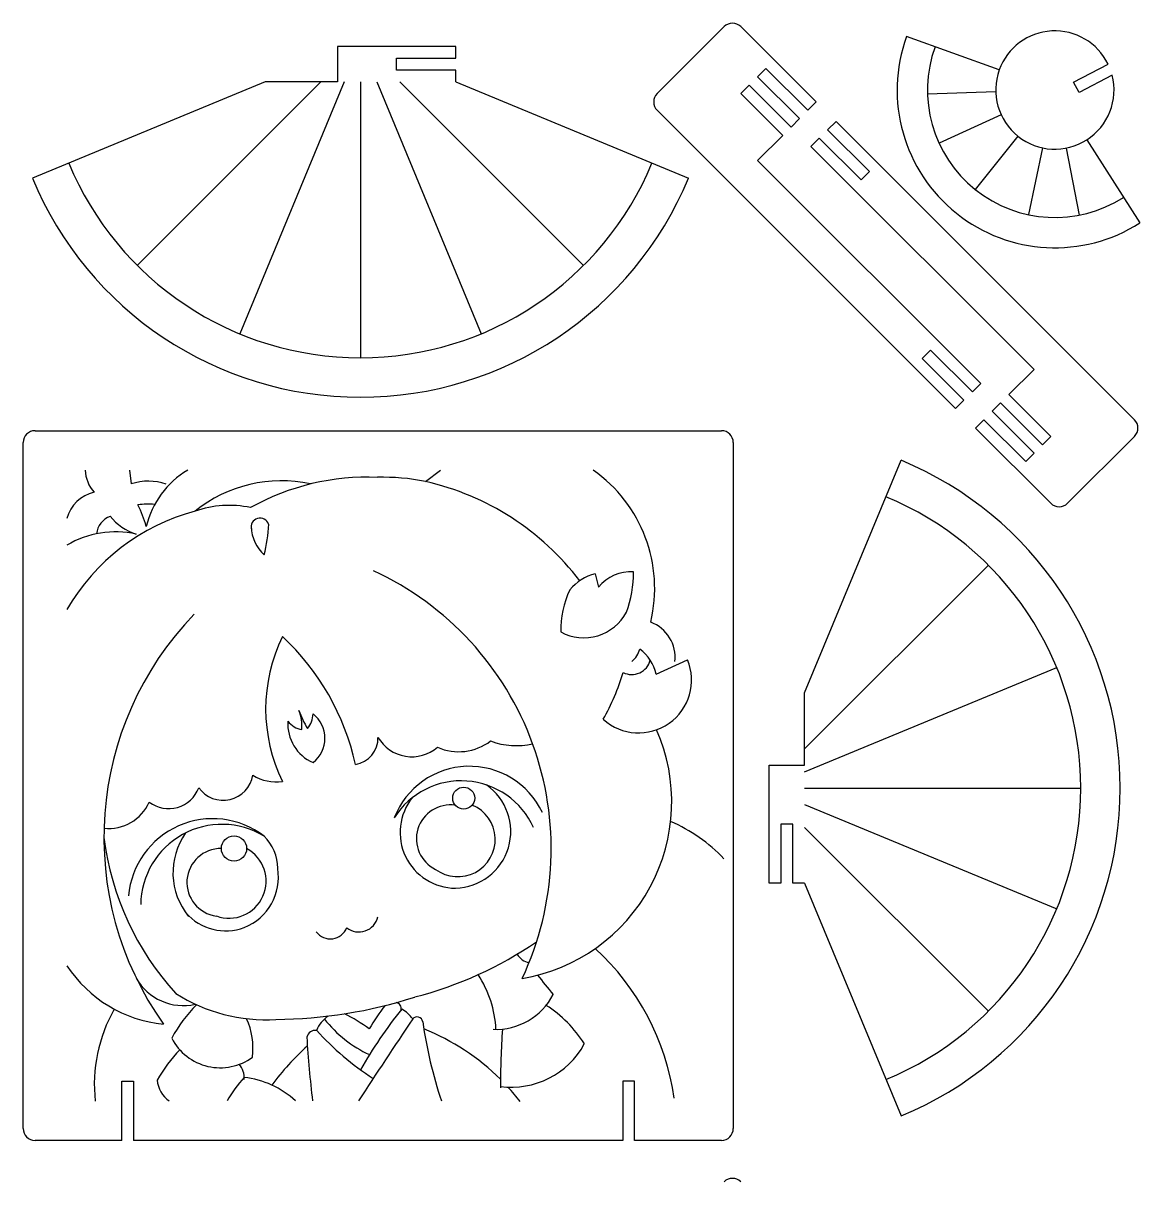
# Model space of a CAD drawing. Header units: millimetres. Extents: x 6 to 875, y 6 to 875.
# Drawn here: x 5.5 to 288.6, y 581.5 to 875.4 of the extents above; entities that cross this region are included whole.
import ezdxf

# ---------------------------------------------------------------- set-up
doc = ezdxf.new("R2010")
doc.units = ezdxf.units.MM

msp = doc.modelspace()

# ---------------------------------------------------------------- linework, layer by layer
for p, q in [((183.23, 874.5), (166.26, 857.53)), ((183.23, 874.5), (166.26, 857.53)), ((187.47, 874.5), (206.57, 855.41)), ((187.47, 874.5), (206.57, 855.41)), ((252.98, 863.51), (229.46, 871.99)), ((252.98, 863.51), (229.46, 871.99)), ((115.19, 869.5), (85.19, 869.5)), ((85.19, 869.5), (85.19, 860.5)), ((115.19, 869.5), (85.19, 869.5)), ((85.19, 869.5), (85.19, 860.5)), ((115.19, 866.5), (115.19, 869.5)), ((115.19, 866.5), (115.19, 869.5)), ((100.19, 863.5), (100.19, 866.5)), ((100.19, 866.5), (115.19, 866.5)), ((100.19, 863.5), (100.19, 866.5)), ((100.19, 866.5), (115.19, 866.5)), ((271.82, 860.41), (280.56, 865.01)), ((271.82, 860.41), (280.56, 865.01)), ((115.19, 863.5), (100.19, 863.5)), ((115.19, 863.5), (100.19, 863.5)), ((115.19, 860.5), (115.19, 863.5)), ((115.19, 860.5), (115.19, 863.5)), ((193.84, 863.89), (191.72, 861.77)), ((193.84, 863.89), (191.72, 861.77)), ((191.72, 861.77), (202.32, 851.17)), ((191.72, 861.77), (202.32, 851.17)), ((204.44, 853.29), (193.84, 863.89)), ((204.44, 853.29), (193.84, 863.89)), ((281.61, 862.18), (273.22, 857.76)), ((281.61, 862.18), (273.22, 857.76)), ((66.9, 860.5), (7.9, 836.06)), ((85.19, 860.5), (66.9, 860.5)), ((115.19, 860.5), (174.19, 836.06)), ((189.6, 859.65), (187.47, 857.53)), ((189.6, 859.65), (187.47, 857.53)), ((200.2, 849.04), (189.6, 859.65)), ((200.2, 849.04), (189.6, 859.65)), ((273.22, 857.76), (271.82, 860.41)), ((187.47, 857.53), (198.08, 846.92)), ((187.47, 857.53), (198.08, 846.92)), ((206.57, 855.41), (204.44, 853.29)), ((206.57, 855.41), (204.44, 853.29)), ((166.26, 853.29), (241.92, 777.63)), ((166.26, 853.29), (241.92, 777.63)), ((202.32, 851.17), (200.2, 849.04)), ((202.32, 851.17), (200.2, 849.04)), ((211.6, 850.47), (209.48, 848.35)), ((211.6, 850.47), (209.48, 848.35)), ((287.26, 774.81), (211.6, 850.47)), ((287.26, 774.81), (211.6, 850.47)), ((191.72, 840.56), (198.08, 846.92)), ((191.72, 840.56), (198.08, 846.92)), ((209.48, 848.35), (220.09, 837.74)), ((209.48, 848.35), (220.09, 837.74)), ((207.36, 846.23), (205.24, 844.11)), ((207.36, 846.23), (205.24, 844.11)), ((205.24, 844.11), (261.81, 787.54)), ((205.24, 844.11), (261.81, 787.54)), ((217.97, 835.62), (207.36, 846.23)), ((217.97, 835.62), (207.36, 846.23)), ((275.16, 845.78), (288.62, 824.71)), ((275.16, 845.78), (288.62, 824.71)), ((248.29, 783.99), (191.72, 840.56)), ((248.29, 783.99), (191.72, 840.56)), ((220.09, 837.74), (217.97, 835.62)), ((220.09, 837.74), (217.97, 835.62)), ((233.44, 790.35), (235.56, 792.48)), ((233.44, 790.35), (235.56, 792.48)), ((235.56, 792.48), (246.16, 781.87)), ((235.56, 792.48), (246.16, 781.87)), ((244.04, 779.75), (233.44, 790.35)), ((244.04, 779.75), (233.44, 790.35)), ((261.81, 787.54), (255.44, 781.17)), ((261.81, 787.54), (255.44, 781.17)), ((246.16, 781.87), (248.29, 783.99)), ((246.16, 781.87), (248.29, 783.99)), ((241.92, 777.63), (244.04, 779.75)), ((241.92, 777.63), (244.04, 779.75)), ((251.2, 776.93), (253.32, 779.05)), ((251.2, 776.93), (253.32, 779.05)), ((253.32, 779.05), (263.93, 768.45)), ((253.32, 779.05), (263.93, 768.45)), ((266.05, 770.57), (255.44, 781.17)), ((266.05, 770.57), (255.44, 781.17)), ((261.81, 766.33), (251.2, 776.93)), ((261.81, 766.33), (251.2, 776.93)), ((246.96, 772.69), (249.08, 774.81)), ((246.96, 772.69), (249.08, 774.81)), ((249.08, 774.81), (259.69, 764.2)), ((249.08, 774.81), (259.69, 764.2)), ((8.55, 772.01), (182.55, 772.01)), ((8.55, 772.01), (182.55, 772.01)), ((266.05, 753.6), (246.96, 772.69)), ((266.05, 753.6), (246.96, 772.69)), ((263.93, 768.45), (266.05, 770.57)), ((263.93, 768.45), (266.05, 770.57)), ((270.29, 753.6), (287.26, 770.57)), ((270.29, 753.6), (287.26, 770.57)), ((5.55, 595.01), (5.55, 769.01)), ((5.55, 595.01), (5.55, 769.01)), ((185.55, 769.01), (185.55, 595.01)), ((185.55, 769.01), (185.55, 595.01)), ((203.65, 705.5), (228.09, 764.5)), ((259.69, 764.2), (261.81, 766.33)), ((259.69, 764.2), (261.81, 766.33)), ((203.65, 687.21), (203.65, 705.5)), ((194.65, 657.21), (194.65, 687.21)), ((194.65, 687.21), (203.65, 687.21)), ((194.65, 657.21), (194.65, 687.21)), ((194.65, 687.21), (203.65, 687.21)), ((200.65, 672.21), (197.65, 672.21)), ((197.65, 672.21), (197.65, 657.21)), ((200.65, 672.21), (197.65, 672.21)), ((197.65, 672.21), (197.65, 657.21)), ((200.65, 657.21), (200.65, 672.21)), ((197.65, 657.21), (194.65, 657.21)), ((197.65, 657.21), (194.65, 657.21)), ((203.65, 657.21), (200.65, 657.21)), ((203.65, 657.21), (228.09, 598.2)), ((30.55, 592.01), (30.55, 607.01)), ((30.55, 607.01), (33.55, 607.01)), ((30.55, 592.01), (30.55, 607.01)), ((30.55, 607.01), (33.55, 607.01)), ((33.55, 607.01), (33.55, 592.01)), ((33.55, 607.01), (33.55, 592.01)), ((160.55, 607.01), (157.55, 607.01)), ((157.55, 607.01), (157.55, 592.01)), ((160.55, 607.01), (157.55, 607.01)), ((157.55, 607.01), (157.55, 592.01)), ((160.55, 592.01), (160.55, 607.01)), ((160.55, 592.01), (160.55, 607.01)), ((30.55, 592.01), (8.55, 592.01)), ((30.55, 592.01), (8.55, 592.01)), ((157.55, 592.01), (33.55, 592.01)), ((157.55, 592.01), (33.55, 592.01)), ((182.55, 592.01), (160.55, 592.01)), ((182.55, 592.01), (160.55, 592.01))]:
    msp.add_line(p, q)
at = {"color": 1}
for p, q in [((81.04, 860.5), (34.48, 813.93)), ((81.04, 860.5), (34.48, 813.93)), ((86.9, 860.5), (60.43, 796.59)), ((86.9, 860.5), (60.43, 796.59)), ((91.04, 860.5), (91.04, 790.5)), ((91.04, 860.5), (91.04, 790.5)), ((95.19, 860.5), (121.66, 796.59)), ((95.19, 860.5), (121.66, 796.59)), ((101.04, 860.5), (147.61, 813.93)), ((101.04, 860.5), (147.61, 813.93)), ((252.1, 857.95), (234.8, 857.41)), ((252.1, 857.95), (234.8, 857.41)), ((253.46, 852.15), (237.73, 844.92)), ((253.46, 852.15), (237.73, 844.92)), ((257.73, 846.7), (246.92, 833.18)), ((257.73, 846.7), (246.92, 833.18)), ((263.98, 843.75), (260.39, 826.81)), ((263.98, 843.75), (260.39, 826.81)), ((269.93, 843.69), (273.22, 826.7)), ((269.93, 843.69), (273.22, 826.7)), ((32.52, 762.01), (32.96, 758.51)), ((32.52, 762.01), (32.96, 758.51)), ((107.55, 759.13), (111.35, 762.01)), ((107.55, 759.13), (111.35, 762.01)), ((203.65, 691.35), (250.22, 737.92)), ((203.65, 691.35), (250.22, 737.92)), ((150.51, 735.75), (151.42, 732.34)), ((150.51, 735.75), (151.42, 732.34)), ((165.98, 710.27), (173.95, 713.91)), ((165.98, 710.27), (173.95, 713.91)), ((203.65, 685.5), (267.56, 711.97)), ((203.65, 685.5), (267.56, 711.97)), ((203.65, 681.35), (273.65, 681.35)), ((203.65, 681.35), (273.65, 681.35)), ((203.65, 677.21), (267.56, 650.74)), ((203.65, 677.21), (267.56, 650.74)), ((203.65, 671.35), (250.22, 624.78)), ((203.65, 671.35), (250.22, 624.78))]:
    msp.add_line(p, q, dxfattribs=at)
for centre, radius in [((117.22, 678.82), 2.79), ((117.22, 678.82), 2.79), ((58.99, 666.04), 3.2), ((58.99, 666.04), 3.2)]:
    msp.add_circle(centre, radius, dxfattribs=at)
for centre, radius, start, end in [((185.35, 872.38), 3, 45, 135), ((185.35, 872.38), 3, 45, 135), ((267.09, 858.42), 15, 26.08, 160.1678), ((267.09, 858.42), 40, 160.1678, 302.5582), ((267.09, 858.42), 40, 160.1678, 302.5582), ((267.09, 858.42), 15, 302.5582, 14.5031), ((168.38, 855.41), 3, 135, 225), ((168.38, 855.41), 3, 135, 225), ((91.04, 870.5), 90, 202.5, 337.5), ((285.14, 772.69), 3, 315, 45), ((285.14, 772.69), 3, 315, 45), ((8.55, 769.01), 3, 90, 180), ((8.55, 769.01), 3, 90, 180), ((182.55, 769.01), 3, 0, 90), ((182.55, 769.01), 3, 0, 90), ((193.65, 681.35), 90, 292.5, 67.5), ((268.17, 755.72), 3, 225, 315), ((268.17, 755.72), 3, 225, 315), ((8.55, 595.01), 3, 180, 270), ((8.55, 595.01), 3, 180, 270), ((182.55, 595.01), 3, 270, 0), ((182.55, 595.01), 3, 270, 0), ((185.35, 579.38), 3, 45, 135), ((185.35, 579.38), 3, 45, 135)]:
    msp.add_arc(centre, radius, start, end)
for centre, radius, start, end in [((267.09, 858.42), 32.31, 160.1678, 302.5582), ((267.09, 858.42), 32.31, 160.1678, 302.5582), ((267.09, 858.42), 15, 160.1678, 302.5582), ((91.04, 870.5), 80, 202.5, 337.5), ((91.04, 870.5), 80, 202.5, 337.5), ((30.13, 762.24), 8.84, 181.5187, 221.4329), ((30.13, 762.24), 8.84, 181.5187, 221.4329), ((58.75, 742.54), 22.6, 120.5213, 166.7006), ((58.75, 742.54), 22.6, 120.5213, 166.7006), ((128.96, 732.01), 36.67, 346.518, 54.8928), ((128.96, 732.01), 36.67, 346.518, 54.8928), ((37.25, 745.89), 13.33, 70.0677, 108.7873), ((37.25, 745.89), 13.33, 70.0677, 108.7873), ((70.92, 724.64), 34.68, 77.5749, 128.9259), ((70.92, 724.64), 34.68, 77.5749, 128.9259), ((92.75, 699.91), 60.33, 87.5231, 119.3421), ((92.75, 699.91), 60.33, 87.5231, 119.3421), ((96.76, 705.64), 54.57, 78.5932, 91.4746), ((96.76, 705.64), 54.57, 78.5932, 91.4746), ((92.49, 692.83), 67.98, 37.2029, 77.1978), ((92.49, 692.83), 67.98, 37.2029, 77.1978), ((25.61, 747.31), 9.32, 103.0578, 164.7369), ((25.61, 747.31), 9.32, 103.0578, 164.7369), ((37.11, 736.59), 16.8, 83.9376, 98.4477), ((37.11, 736.59), 16.8, 83.9376, 98.4477), ((6.62, 739.21), 31.32, 15.7971, 26.5538), ((6.62, 739.21), 31.32, 15.7971, 26.5538), ((57.75, 726.76), 26.31, 78.077, 109.1153), ((57.75, 726.76), 26.31, 78.077, 109.1153), ((193.65, 681.35), 80, 292.5, 67.5), ((193.65, 681.35), 80, 292.5, 67.5), ((63.06, 699.85), 53.61, 105.061, 150.0373), ((63.06, 699.85), 53.61, 105.061, 150.0373), ((29.61, 745.15), 5.53, 111.7119, 172.7698), ((29.61, 745.15), 5.53, 111.7119, 172.7698), ((38.84, 759.76), 14.72, 220.0046, 251.6034), ((38.84, 759.76), 14.72, 220.0046, 251.6034), ((65.6, 747.58), 2.28, 17.8105, 194.5451), ((65.6, 747.58), 2.28, 17.8105, 194.5451), ((74.03, 748.3), 10.74, 183.832, 226.5294), ((74.03, 748.3), 10.74, 183.832, 226.5294), ((27.96, 750.11), 39.86, 346.064, 357.3721), ((27.96, 750.11), 39.86, 346.064, 357.3721), ((29.02, 721.91), 24.44, 77.7718, 120.4956), ((29.02, 721.91), 24.44, 77.7718, 120.4956), ((61.8, 666.05), 77.59, 334.8797, 65.1746), ((61.8, 666.05), 77.59, 334.8797, 65.1746), ((153.86, 723.52), 12.68, 105.3381, 140.0939), ((153.86, 723.52), 12.68, 105.3381, 140.0939), ((159.52, 725.86), 10.37, 85.6971, 141.3763), ((159.52, 725.86), 10.37, 85.6971, 141.3763), ((129.04, 736.48), 31.25, 340.3376, 359.4866), ((129.04, 736.48), 31.25, 340.3376, 359.4866), ((164.25, 721.78), 22.4, 153.8613, 182.0986), ((164.25, 721.78), 22.4, 153.8613, 182.0986), ((147.67, 731.74), 12.25, 241.642, 331.877), ((147.67, 731.74), 12.25, 241.642, 331.877), ((107.63, 668.81), 81.62, 136.0063, 215.4591), ((107.63, 668.81), 81.62, 136.0063, 215.4591), ((161.26, 714.51), 9.56, 353.6659, 69.4414), ((161.26, 714.51), 9.56, 353.6659, 69.4414), ((108.55, 701.41), 41.54, 153.7602, 206.2398), ((108.55, 701.41), 41.54, 153.7602, 206.2398), ((28.25, 673.74), 63.03, 12.5054, 46.9339), ((28.25, 673.74), 63.03, 12.5054, 46.9339), ((155.78, 718.31), 6.33, 309.837, 344.6541), ((155.78, 718.31), 6.33, 309.837, 344.6541), ((155.6, 708.09), 10.61, 11.84, 53.6691), ((155.6, 708.09), 10.61, 11.84, 53.6691), ((161.58, 708.76), 13.4, 227.9067, 22.5876), ((161.58, 708.76), 13.4, 227.9067, 22.5876), ((159.82, 715), 4.84, 242.9665, 346.072), ((159.82, 715), 4.84, 242.9665, 346.072), ((102.49, 727.03), 57.5, 330.6208, 343.4847), ((102.49, 727.03), 57.5, 330.6208, 343.4847), ((65.6, 697.07), 10.61, 355.5408, 21.863), ((96.92, 708.56), 22.75, 199.3495, 212.1037), ((65.6, 697.07), 10.61, 355.5408, 21.863), ((96.92, 708.56), 22.75, 199.3495, 212.1037), ((72.81, 700.43), 6.25, 320.7081, 357.5528), ((72.81, 700.43), 6.25, 320.7081, 357.5528), ((74.16, 694), 7.87, 308.4971, 51.5029), ((74.16, 694), 7.87, 308.4971, 51.5029), ((83.21, 697.56), 10.57, 175.8177, 246.8774), ((83.21, 697.56), 10.57, 175.8177, 246.8774), ((76.91, 701.47), 5.28, 216.4697, 262.1249), ((76.91, 701.47), 5.28, 216.4697, 262.1249), ((88.79, 694.01), 6.7, 278.5136, 1.8335), ((88.79, 694.01), 6.7, 278.5136, 1.8335), ((104.08, 699.29), 9.97, 210.5156, 310.5735), ((104.08, 699.29), 9.97, 210.5156, 310.5735), ((124.56, 677.89), 45.4, 279.4917, 23.7282), ((124.56, 677.89), 45.4, 279.4917, 23.7282), ((115.94, 703.98), 13.39, 246.3224, 307.2), ((115.94, 703.98), 13.39, 246.3224, 307.2), ((130.51, 710.44), 18.31, 249.3047, 283.2264), ((130.51, 710.44), 18.31, 249.3047, 283.2264), ((118.68, 666.46), 20.44, 25.2198, 158.7763), ((118.68, 666.46), 20.44, 25.2198, 158.7763), ((56.25, 685.88), 7.61, 215.5806, 350.6687), ((56.25, 685.88), 7.61, 215.5806, 350.6687), ((69.69, 694.08), 11.15, 237.8214, 278.2435), ((69.69, 694.08), 11.15, 237.8214, 278.2435), ((116.6, 663.14), 20.07, 24.0822, 147.731), ((116.6, 663.14), 20.07, 24.0822, 147.731), ((114.77, 670.36), 14.38, 271.5575, 55.1435), ((114.77, 670.36), 14.38, 271.5575, 55.1435), ((42.41, 684.34), 8.18, 233.1218, 339.2959), ((42.41, 684.34), 8.18, 233.1218, 339.2959), ((115.22, 670.1), 14.12, 141.2805, 269.7751), ((115.22, 670.1), 14.12, 141.2805, 269.7751), ((27.23, 682.37), 11.24, 263.952, 336.0133), ((27.23, 682.37), 11.24, 263.952, 336.0133), ((113.83, 668.5), 8.6, 81.5433, 244.3133), ((113.83, 668.5), 8.6, 81.5433, 244.3133), ((115.75, 668.34), 9.45, 233.3309, 67.3227), ((115.75, 668.34), 9.45, 233.3309, 67.3227), ((53.56, 652.23), 21.37, 52.3924, 175.2077), ((53.56, 652.23), 21.37, 52.3924, 175.2077), ((55.91, 651.61), 20.56, 58.6399, 179.4441), ((55.91, 651.61), 20.56, 58.6399, 179.4441), ((152.31, 633.83), 42.79, 43.813, 66.043), ((152.31, 633.83), 42.79, 43.813, 66.043), ((97.49, 677.78), 72.04, 187.1502, 222.3349), ((97.49, 677.78), 72.04, 187.1502, 222.3349), ((61.08, 659.91), 17.57, 145.0293, 219.1144), ((61.08, 659.91), 17.57, 145.0293, 219.1144), ((59, 661.13), 11.07, 359.4228, 46.5758), ((59, 661.13), 11.07, 359.4228, 46.5758), ((55.64, 657.44), 8.59, 88.9872, 262.5525), ((55.64, 657.44), 8.59, 88.9872, 262.5525), ((57.73, 657.76), 9.4, 250.037, 61.6828), ((57.73, 657.76), 9.4, 250.037, 61.6828), ((56.5, 658.78), 13.75, 291.7546, 9.348), ((56.5, 658.78), 13.75, 291.7546, 9.348), ((56.87, 658.62), 13.46, 221.5911, 290.5605), ((56.87, 658.62), 13.46, 221.5911, 290.5605), ((90.65, 649.8), 4.93, 231.2364, 346.9244), ((90.65, 649.8), 4.93, 231.2364, 346.9244), ((83.4, 647.6), 4.47, 217.0438, 338.5753), ((83.4, 647.6), 4.47, 217.0438, 338.5753), ((79.88, 724.33), 99.15, 284.5986, 304.2545), ((79.88, 724.33), 99.15, 284.5986, 304.2545), ((107.98, 593.96), 63.2, 7.9322, 47.6505), ((107.98, 593.96), 63.2, 7.9322, 47.6505), ((134.82, 641.71), 4.75, 211.5042, 257.3459), ((134.82, 641.71), 4.75, 211.5042, 257.3459), ((44.53, 654.75), 33.46, 213.4836, 264.2047), ((44.53, 654.75), 33.46, 213.4836, 264.2047), ((46.12, 639.87), 13.67, 209.2303, 282.942), ((46.12, 639.87), 13.67, 209.2303, 282.942), ((97.37, 618.74), 28.06, 2.917, 33.0744), ((97.37, 618.74), 28.06, 2.917, 33.0744), ((607.02, 1015.35), 606.16, 218.99365, 219.59417), ((607.02, 1015.35), 606.16, 218.99365, 219.59417), ((67.06, 665), 42.4, 237.4414, 273.472), ((67.06, 665), 42.4, 237.4414, 273.472), ((125.39, 636.54), 16.37, 267.5288, 332.6291), ((125.39, 636.54), 16.37, 267.5288, 332.6291), ((74.06, 601.56), 34.92, 134.6581, 152.0544), ((74.06, 601.56), 34.92, 134.6581, 152.0544), ((68.42, 741.89), 119.22, 270.5787, 287.8004), ((68.42, 741.89), 119.22, 270.5787, 287.8004), ((128.76, 600.64), 40.56, 140.8904, 150.9915), ((128.76, 600.64), 40.56, 140.8904, 150.9915), ((99.92, 625.48), 1.48, 344.7971, 84.0818), ((99.92, 625.48), 1.48, 344.7971, 84.0818), ((121.32, 599.96), 31.22, 31.9848, 57.4091), ((121.32, 599.96), 31.22, 31.9848, 57.4091), ((62.21, 606.19), 38.63, 150.3521, 186.2258), ((62.21, 606.19), 38.63, 150.3521, 186.2258), ((87.89, 616.44), 8.72, 125.4782, 156.4481), ((87.89, 616.44), 8.72, 125.4782, 156.4481), ((66.7, 583.7), 45.25, 54.0026, 63.3274), ((66.7, 583.7), 45.25, 54.0026, 63.3274), ((191.64, 552.71), 115.72, 141.1411, 150.3735), ((191.64, 552.71), 115.72, 141.1411, 150.3735), ((97.36, 617.91), 8.49, 35.2071, 60.6011), ((97.36, 617.91), 8.49, 35.2071, 60.6011), ((105.41, 621.88), 1.45, 9.2778, 140.4861), ((105.41, 621.88), 1.45, 9.2778, 140.4861), ((44.89, 615.23), 18.92, 353.6962, 23.8463), ((44.89, 615.23), 18.92, 353.6962, 23.8463), ((106.3, 642.01), 31.07, 218.2362, 245.3431), ((106.3, 642.01), 31.07, 218.2362, 245.3431), ((1675.75, -432.57), 1892.96, 146.11506, 146.8701), ((1675.75, -432.57), 1892.96, 146.11506, 146.8701), ((221.17, 638.42), 115.49, 188.1139, 198.3785), ((221.17, 638.42), 115.49, 188.1139, 198.3785), ((85.36, 566.01), 58.46, 45.2302, 68.1528), ((85.36, 566.01), 58.46, 45.2302, 68.1528), ((339.64, 605.68), 213.11, 176.0813, 180.0942), ((339.64, 605.68), 213.11, 176.0813, 180.0942), ((55.48, 624.22), 13.79, 207.1897, 306.5882), ((55.48, 624.22), 13.79, 207.1897, 306.5882), ((79.71, 617.56), 2.37, 85.447, 163.9038), ((79.71, 617.56), 2.37, 85.447, 163.9038), ((364.07, 636.2), 287.2, 183.5893, 186.8379), ((364.07, 636.2), 287.2, 183.5893, 186.8379), ((136.65, 671.89), 76.94, 222.4776, 236.559), ((136.65, 671.89), 76.94, 222.4776, 236.559), ((75.69, 586.41), 41.77, 136.8141, 149.9846), ((75.69, 586.41), 41.77, 136.8141, 149.9846), ((124.11, 564.48), 69.38, 132.121, 143.2115), ((124.11, 564.48), 69.38, 132.121, 143.2115), ((129.27, 626.61), 21.11, 262.5258, 331.3578), ((129.27, 626.61), 21.11, 262.5258, 331.3578), ((56.69, 607.99), 4.88, 353.8187, 42.7581), ((56.69, 607.99), 4.88, 353.8187, 42.7581), ((46.83, 608.01), 7.35, 185.4959, 234.8101), ((46.83, 608.01), 7.35, 185.4959, 234.8101), ((87.44, 584.64), 34.85, 137.9474, 150.1175), ((87.44, 584.64), 34.85, 137.9474, 150.1175), ((58.93, 585.1), 23.04, 47.2143, 83.444), ((58.93, 585.1), 23.04, 47.2143, 83.444), ((85.36, 566.01), 58.46, 37.8196, 42.5174), ((85.36, 566.01), 58.46, 37.8196, 42.5174)]:
    msp.add_arc(centre, radius, start, end, dxfattribs=at)

doc.saveas('drawing.dxf')
